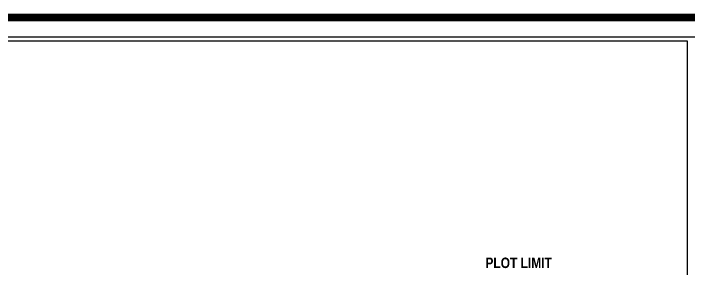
# Model space of a CAD drawing. Extents: x 5706208 to 5786773, y -2031603 to -1909573.
# Drawn here: x 5758540 to 5775786, y -1981093 to -1974573 of the extents above; entities that cross this region are included whole.
import ezdxf

# ---------------------------------------------------------------- set-up
doc = ezdxf.new("R2010")
doc.units = 0
doc.header["$LTSCALE"] = 1000
doc.header["$MEASUREMENT"] = 0
doc.layers.get('0').update_dxf_attribs({"linetype": 'CONTINUOUS'})
doc.layers.add('A-SYMBOLS', color=3, linetype='CONTINUOUS')
doc.styles.add('TECHNIC', font='techb___.ttf')

# ---------------------------------------------------------------- blocks, each defined once
blk = doc.blocks.new('plot-limit')
at = {"layer": 'A-SYMBOLS', "color": 41, "linetype": 'Continuous', "style": 'TECHNIC'}
blk.add_text('PLOT LIMIT', height=266.7, dxfattribs=at).set_placement((4741676, -2113497))
blk = doc.blocks.new('TLB-A1MM-DB')
at = {"color": 3, "linetype": 'Continuous'}
for p, q in [((35356.47, 19618.46), (34670.47, 19618.46)), ((35356.47, 19064.04), (35356.47, 19618.46))]:
    blk.add_line(p, q, dxfattribs=at)
at = {"color": 7, "linetype": 'Continuous', "const_width": 2}
blk.add_lwpolyline([(34664.47, 19058.04), (35465.47, 19058.04), (35465.47, 19624.46), (34664.47, 19624.46)], close=True, dxfattribs=at)
at = {"color": 3, "linetype": 'Continuous'}
blk.add_lwpolyline([(34669.47, 19063.04), (35460.47, 19063.04), (35460.47, 19619.46), (34669.47, 19619.46)], close=True, dxfattribs=at)

msp = doc.modelspace()

# ---------------------------------------------------------------- block references
at = {"linetype": 'Continuous', "xscale": 100.3297328334302, "yscale": 100.3297328334529, "zscale": 100.3297328334529}
msp.add_blockref('TLB-A1MM-DB', (2228430.7, -3943590.3), dxfattribs=at)
msp.add_blockref('plot-limit', (1028902.9, 132439.2))

doc.saveas('drawing.dxf')
